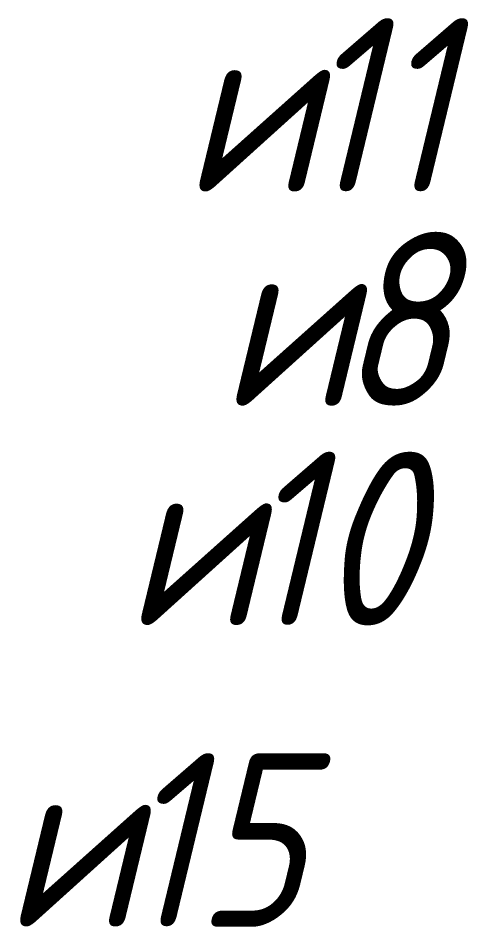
# Model space of a CAD drawing. Header units: millimetres. Extents: x -32954 to 151739, y -65671 to 56243.
# Drawn here: x -20887 to -20496, y -24373 to -23589 of the extents above; entities that cross this region are included whole.
import ezdxf

# ---------------------------------------------------------------- set-up
doc = ezdxf.new("R2010")
doc.units = ezdxf.units.MM
doc.layers.add('I-FURN-IDEN', color=7, linetype='Continuous', lineweight=9)
doc.layers.add('M-EQPM-IDEN', color=7, linetype='Continuous', lineweight=9)
doc.styles.add('GOST Common_I', font='GOST_Common Italic.ttf', dxfattribs={"width": 0.9, "height": 150})

msp = doc.modelspace()

# ---------------------------------------------------------------- texts
at = {"layer": 'I-FURN-IDEN', "char_height": 150, "width": 122.6582, "attachment_point": 1, "style": 'GOST Common_I'}
for s, insert in [('\\fGOST Common|b0|i1|c204|p34|;\\W.9;8', (-20611.56, -23773.6)), ('\\fGOST Common|b0|i1|c204|p34|;\\W.9;и', (-20712.76, -23773.6))]:
    msp.add_mtext(s, dxfattribs=dict(at, insert=insert))
at = {"layer": 'M-EQPM-IDEN', "char_height": 150, "attachment_point": 1, "style": 'GOST Common_I'}
for s, insert, width in [('11', (-20643.5, -23588.57), 173.1645), ('\\fGOST Common|b0|i1|c204|p34|;\\W.9;и', (-20744.7, -23588.57), 122.6582), ('10', (-20693.76, -23963.07), 209.2404), ('\\fGOST Common|b0|i1|c204|p34|;\\W.9;и', (-20794.96, -23963.07), 122.6582), ('15', (-20798.36, -24223.48), 209.2404), ('\\fGOST Common|b0|i1|c204|p34|;\\W.9;и', (-20899.57, -24223.48), 122.6582)]:
    msp.add_mtext(s, dxfattribs=dict(at, insert=insert, width=width))

doc.saveas('drawing.dxf')
